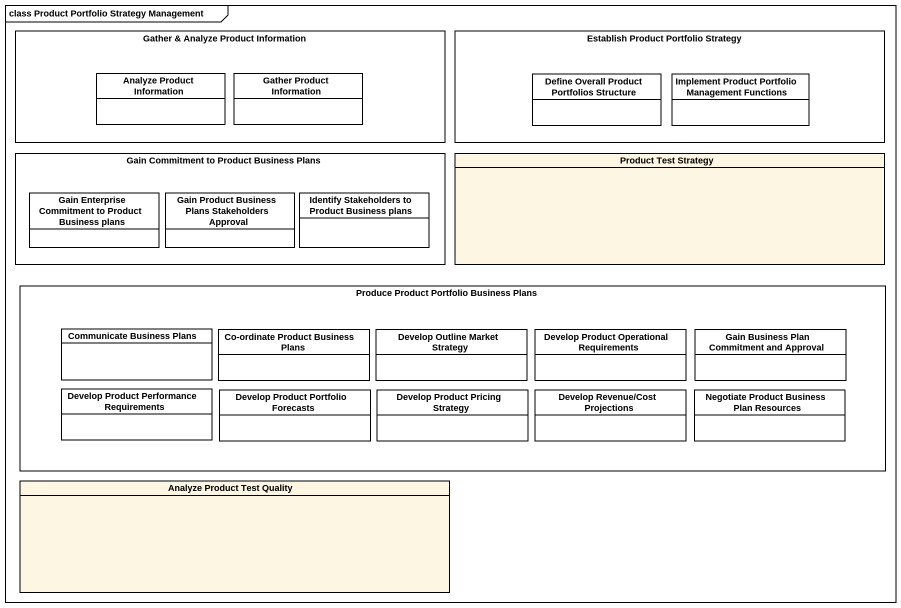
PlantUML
@startuml
mainframe class Product Portfolio Strategy Management
hide circle
hide empty members
rectangle "Gather & Analyze Product Information" as Gather_Analyze_Product {
  class "Analyze Product Information" as Analyze_Product_Information #FFFFFF
  class "Gather Product Information" as Gather_Product_Information #FFFFFF
}
rectangle "Establish Product Portfolio Strategy" as Establish_Product_Portfolio {
  class "Define Overall Product Portfolios Structure" as Define_Overall_Product #FFFFFF
  class "Implement Product Portfolio Management Functions" as Implement_Product_Portfolio #FFFFFF
}
rectangle "Gain Commitment to Product Business Plans" as Gain_Commitment_to_Product {
  class "Gain Enterprise Commitment to Product Business plans" as Gain_Enterprise_Commitment #FFFFFF
  class "Gain Product Business Plans Stakeholders Approval" as Gain_Product_Business_Plans #FFFFFF
  class "Identify Stakeholders to Product Business plans" as Identify_Stakeholders_to #FFFFFF
}
class "Product Test Strategy" as Product_Test_Strategy
rectangle "Produce Product Portfolio Business Plans" as Produce_Product_Portfolio {
  class "Communicate Business Plans" as Communicate_Business_Plans #FFFFFF
  class "Co-ordinate Product Business Plans" as Co_ordinate_Product #FFFFFF
  class "Develop Outline Market Strategy" as Develop_Outline_Market #FFFFFF
  class "Develop Product Operational Requirements" as Develop_Product_Operational #FFFFFF
  class "Gain Business Plan Commitment and Approval" as Gain_Business_Plan #FFFFFF
  class "Develop Product Performance Requirements" as Develop_Product_Performance #FFFFFF
  class "Develop Product Portfolio Forecasts" as Develop_Product_Portfolio #FFFFFF
  class "Develop Product Pricing Strategy" as Develop_Product_Pricing #FFFFFF
  class "Develop Revenue/Cost Projections" as Develop_Revenue_Cost #FFFFFF
  class "Negotiate Product Business Plan Resources" as Negotiate_Product_Business #FFFFFF
}
class "Analyze Product Test Quality" as Analyze_Product_Test_Quality
@enduml
